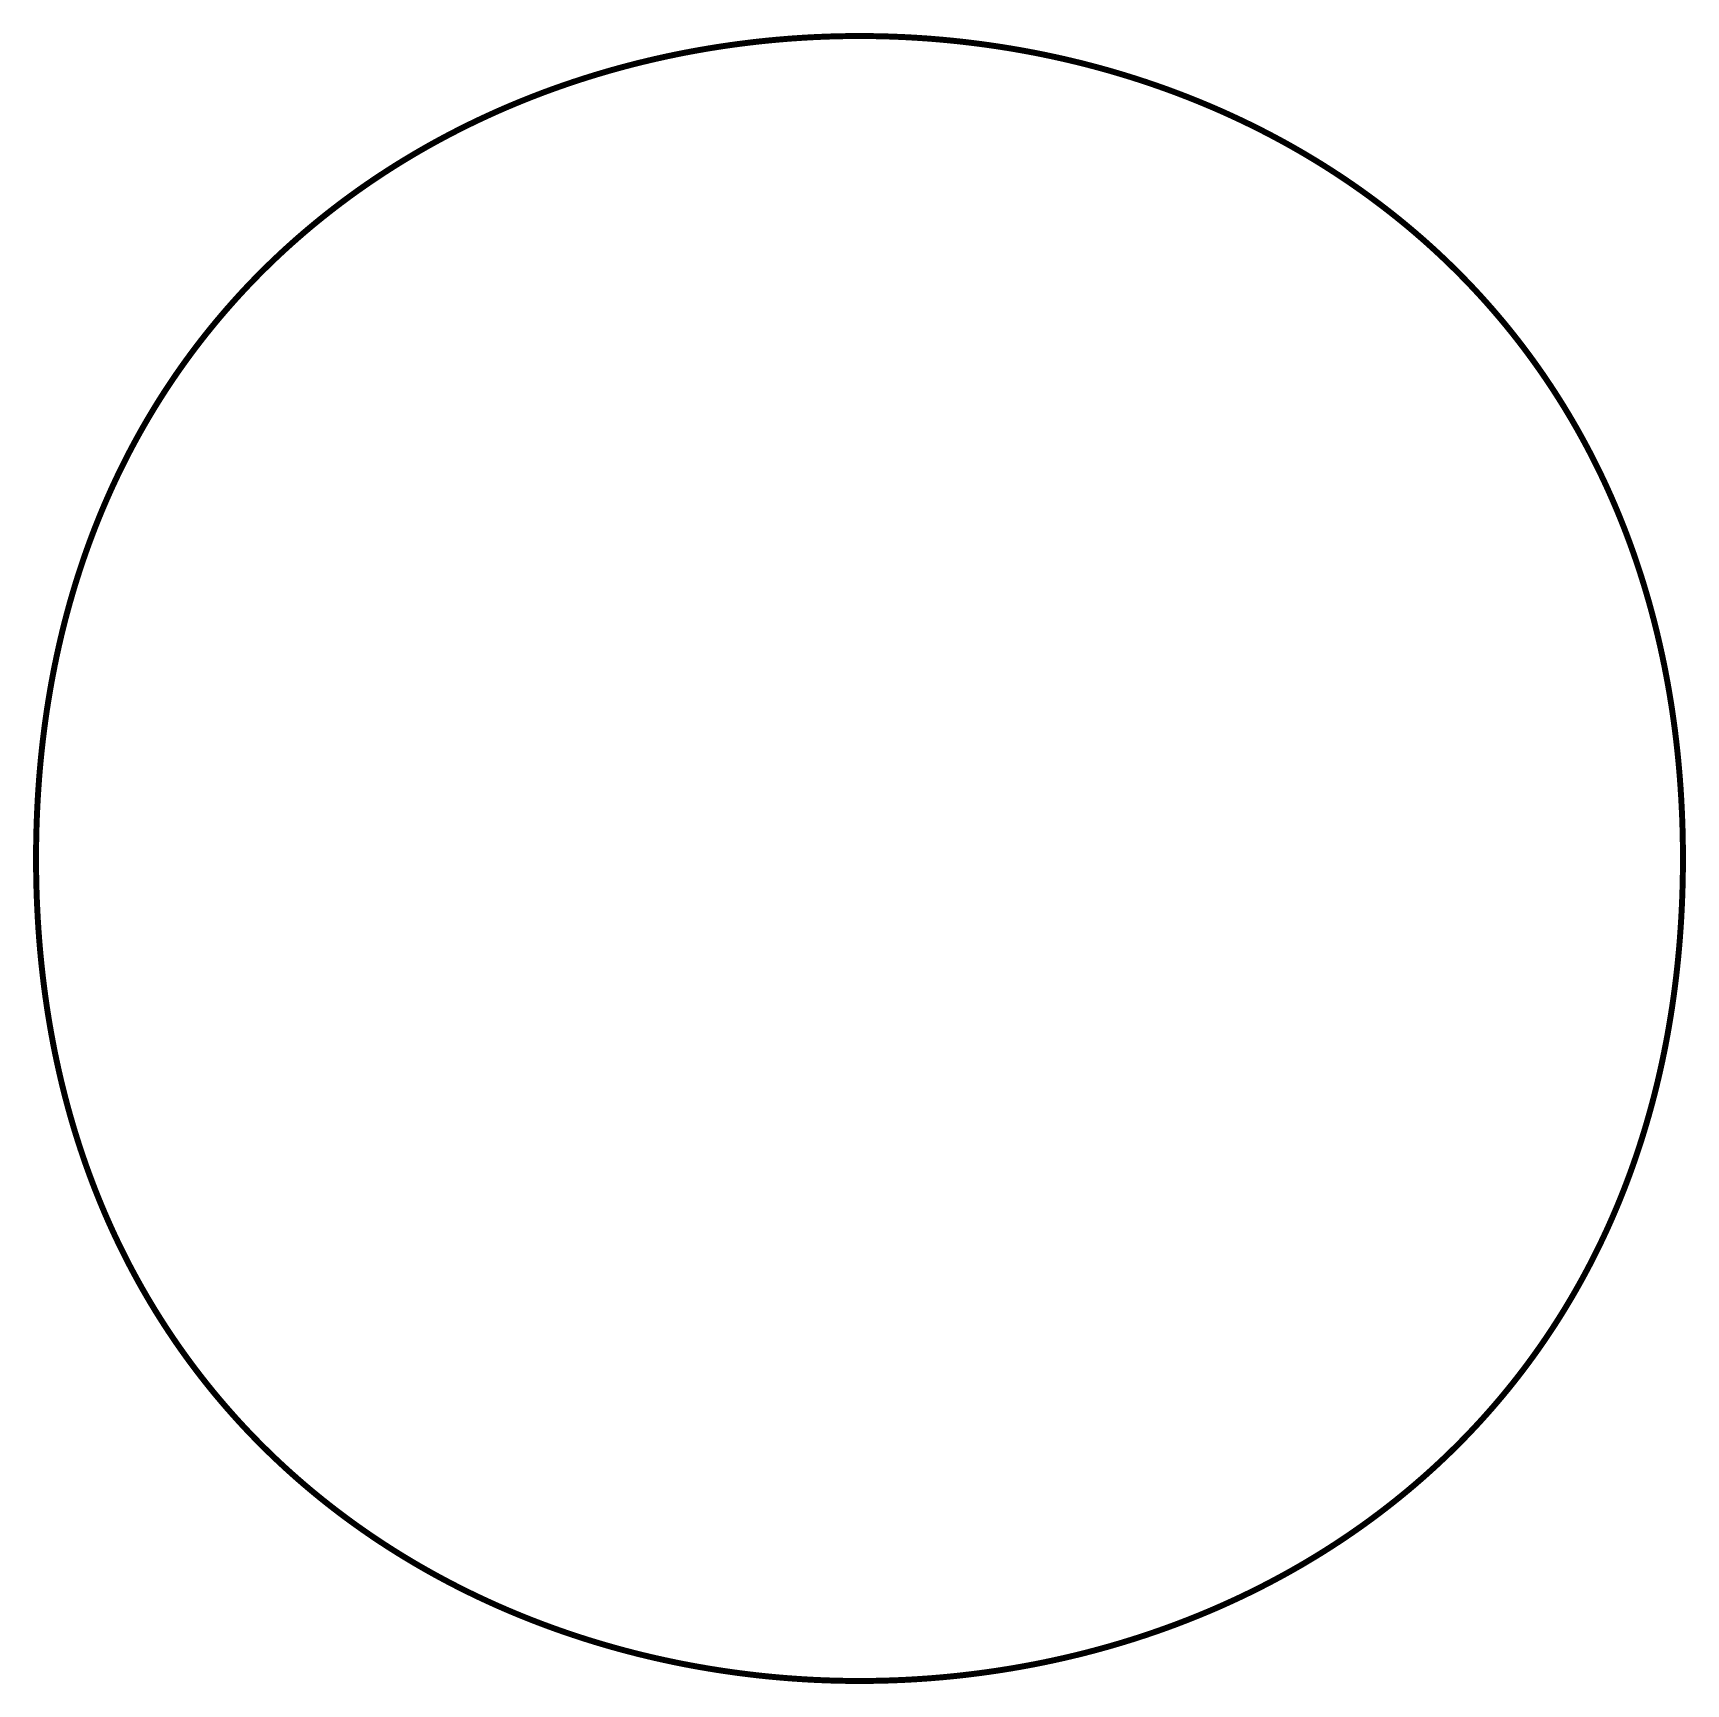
# Model space of a CAD drawing. Extents: x 0.05 to 2.82, y 0.05 to 2.81.
import ezdxf

# ---------------------------------------------------------------- set-up
doc = ezdxf.new("R2010")
doc.units = 0
doc.header["$LTSCALE"] = 0.166667
doc.layers.add('FOREGROUND', color=7, linetype='CONTINUOUS')

msp = doc.modelspace()

# ---------------------------------------------------------------- linework, layer by layer
at = {"layer": 'FOREGROUND', "linetype": 'CONTINUOUS', "const_width": 0.01}
msp.add_lwpolyline([(2.813333, 1.43), (2.813237, 1.447358), (2.812978, 1.464605), (2.812555, 1.481743), (2.811971, 1.498771), (2.811227, 1.515689), (2.810323, 1.532497), (2.80926, 1.549196), (2.80804, 1.565784), (2.806664, 1.582263), (2.805132, 1.598632), (2.803446, 1.614891), (2.801607, 1.63104), (2.799615, 1.647079), (2.797472, 1.663009), (2.795179, 1.678828), (2.792737, 1.694538), (2.790147, 1.710138), (2.78741, 1.725628), (2.784526, 1.741008), (2.781498, 1.756279), (2.778326, 1.771439), (2.775011, 1.78649), (2.771554, 1.801431), (2.767956, 1.816262), (2.764218, 1.830983), (2.760342, 1.845594), (2.756328, 1.860095), (2.752177, 1.874487), (2.747891, 1.888769), (2.74347, 1.90294), (2.738916, 1.917002), (2.734229, 1.930955), (2.729411, 1.944797), (2.724462, 1.958529), (2.719383, 1.972152), (2.714177, 1.985665), (2.708843, 1.999067), (2.703383, 2.01236), (2.697798, 2.025544), (2.692088, 2.038617), (2.686255, 2.05158), (2.680301, 2.064434), (2.674225, 2.077178), (2.668029, 2.089812), (2.661714, 2.102336), (2.655281, 2.11475), (2.648731, 2.127054), (2.642066, 2.139249), (2.635285, 2.151334), (2.628391, 2.163308), (2.621384, 2.175173), (2.614265, 2.186928), (2.607035, 2.198574), (2.599696, 2.210109), (2.592249, 2.221535), (2.584693, 2.23285), (2.577032, 2.244056), (2.569264, 2.255152), (2.561393, 2.266138), (2.553417, 2.277014), (2.54534, 2.287781), (2.537161, 2.298437), (2.528882, 2.308984), (2.520504, 2.319421), (2.512027, 2.329748), (2.503453, 2.339965), (2.494783, 2.350072), (2.486018, 2.36007), (2.477159, 2.369958), (2.468207, 2.379735), (2.459163, 2.389403), (2.450028, 2.398961), (2.440803, 2.408409), (2.43149, 2.417748), (2.422088, 2.426976), (2.4126, 2.436095), (2.403026, 2.445104), (2.393367, 2.454003), (2.383625, 2.462792), (2.3738, 2.471471), (2.363893, 2.48004), (2.353906, 2.4885), (2.343839, 2.496849), (2.333694, 2.505089), (2.323472, 2.513219), (2.313173, 2.521239), (2.302798, 2.529149), (2.29235, 2.53695), (2.281828, 2.54464), (2.271234, 2.552221), (2.260568, 2.559692), (2.249833, 2.567053), (2.239028, 2.574304), (2.228156, 2.581445), (2.217216, 2.588476), (2.20621, 2.595398), (2.19514, 2.60221), (2.184005, 2.608911), (2.172808, 2.615503), (2.161549, 2.621986), (2.150228, 2.628358), (2.138849, 2.63462), (2.12741, 2.640773), (2.115914, 2.646816), (2.104361, 2.652748), (2.092753, 2.658571), (2.08109, 2.664284), (2.069373, 2.669888), (2.057604, 2.675381), (2.045783, 2.680765), (2.033913, 2.686038), (2.021992, 2.691202), (2.010024, 2.696256), (1.998008, 2.701201), (1.985946, 2.706035), (1.973838, 2.710759), (1.961687, 2.715374), (1.949492, 2.719879), (1.937255, 2.724273), (1.924978, 2.728558), (1.91266, 2.732734), (1.900303, 2.736799), (1.887908, 2.740754), (1.875477, 2.7446), (1.863009, 2.748336), (1.850507, 2.751962), (1.837971, 2.755478), (1.825402, 2.758884), (1.812802, 2.76218), (1.80017, 2.765367), (1.78751, 2.768443), (1.77482, 2.77141), (1.762103, 2.774267), (1.74936, 2.777014), (1.736591, 2.779651), (1.723798, 2.782178), (1.710981, 2.784596), (1.698142, 2.786903), (1.685281, 2.789101), (1.672401, 2.791189), (1.659501, 2.793167), (1.646583, 2.795035), (1.633648, 2.796794), (1.620696, 2.798442), (1.60773, 2.799981), (1.594749, 2.801409), (1.581756, 2.802728), (1.568751, 2.803937), (1.555734, 2.805036), (1.542708, 2.806026), (1.529673, 2.806905), (1.51663, 2.807675), (1.503581, 2.808335), (1.490525, 2.808884), (1.477465, 2.809325), (1.464402, 2.809655), (1.451336, 2.809875), (1.438268, 2.809985), (1.425199, 2.809986), (1.412132, 2.809877), (1.399065, 2.809658), (1.386002, 2.809329), (1.372942, 2.80889), (1.359886, 2.808341), (1.346837, 2.807683), (1.333794, 2.806914), (1.320759, 2.806036), (1.307732, 2.805048), (1.294716, 2.80395), (1.281711, 2.802742), (1.268717, 2.801424), (1.255736, 2.799997), (1.24277, 2.798459), (1.229818, 2.796812), (1.216883, 2.795055), (1.203965, 2.793188), (1.191065, 2.791211), (1.178184, 2.789125), (1.165323, 2.786928), (1.152484, 2.784622), (1.139667, 2.782205), (1.126873, 2.779679), (1.114104, 2.777043), (1.101361, 2.774297), (1.088643, 2.771442), (1.075954, 2.768476), (1.063293, 2.765401), (1.050661, 2.762215), (1.03806, 2.75892), (1.025491, 2.755515), (1.012955, 2.752), (1.000452, 2.748376), (0.987984, 2.744641), (0.975552, 2.740797), (0.963157, 2.736842), (0.9508, 2.732778), (0.938482, 2.728604), (0.926204, 2.72432), (0.913966, 2.719926), (0.901771, 2.715423), (0.889619, 2.710809), (0.877511, 2.706086), (0.865449, 2.701253), (0.853433, 2.69631), (0.841463, 2.691257), (0.829543, 2.686094), (0.817671, 2.680822), (0.80585, 2.675439), (0.794081, 2.669947), (0.782364, 2.664345), (0.7707, 2.658633), (0.759091, 2.652811), (0.747538, 2.646879), (0.736041, 2.640837), (0.724602, 2.634686), (0.713221, 2.628424), (0.701901, 2.622053), (0.690641, 2.615572), (0.679443, 2.608981), (0.668307, 2.60228), (0.657236, 2.59547), (0.64623, 2.588549), (0.635289, 2.581519), (0.624416, 2.574378), (0.613611, 2.567128), (0.602875, 2.559768), (0.592209, 2.552299), (0.581614, 2.544719), (0.571091, 2.537029), (0.560642, 2.52923), (0.550267, 2.521321), (0.539967, 2.513302), (0.529744, 2.505173), (0.519598, 2.496934), (0.50953, 2.488585), (0.499542, 2.480126), (0.489635, 2.471558), (0.479809, 2.46288), (0.470066, 2.454092), (0.460406, 2.445193), (0.450831, 2.436186), (0.441342, 2.427068), (0.431939, 2.41784), (0.422625, 2.408503), (0.413399, 2.399055), (0.404263, 2.389498), (0.395218, 2.379831), (0.386265, 2.370054), (0.377405, 2.360168), (0.368639, 2.350171), (0.359968, 2.340064), (0.351394, 2.329848), (0.342916, 2.319522), (0.334537, 2.309086), (0.326257, 2.29854), (0.318077, 2.287884), (0.309998, 2.277118), (0.302022, 2.266243), (0.294149, 2.255257), (0.286381, 2.244162), (0.278718, 2.232957), (0.271162, 2.221642), (0.263713, 2.210217), (0.256373, 2.198682), (0.249142, 2.187038), (0.242022, 2.175283), (0.235014, 2.163419), (0.228118, 2.151445), (0.221337, 2.139361), (0.21467, 2.127167), (0.208119, 2.114863), (0.201685, 2.10245), (0.195369, 2.089926), (0.189171, 2.077293), (0.183094, 2.06455), (0.177138, 2.051697), (0.171304, 2.038734), (0.165594, 2.025661), (0.160007, 2.012478), (0.154545, 1.999186), (0.14921, 1.985783), (0.144002, 1.972271), (0.138923, 1.958649), (0.133973, 1.944917), (0.129153, 1.931075), (0.124465, 1.917123), (0.119909, 1.903062), (0.115487, 1.88889), (0.111199, 1.874609), (0.107047, 1.860218), (0.103032, 1.845717), (0.099154, 1.831106), (0.095415, 1.816385), (0.091816, 1.801555), (0.088357, 1.786614), (0.085041, 1.771564), (0.081867, 1.756404), (0.078837, 1.741134), (0.075953, 1.725754), (0.073214, 1.710264), (0.070622, 1.694664), (0.068178, 1.678955), (0.065884, 1.663135), (0.063739, 1.647206), (0.061746, 1.631167), (0.059905, 1.615018), (0.058218, 1.598759), (0.056684, 1.58239), (0.055306, 1.565912), (0.054085, 1.549323), (0.053021, 1.532625), (0.052115, 1.515817), (0.051369, 1.498899), (0.050783, 1.481871), (0.050359, 1.464733), (0.050098, 1.447485), (0.05, 1.430128), (0.05, 1.430128), (0.050094, 1.41277), (0.050353, 1.395523), (0.050773, 1.378385), (0.051356, 1.361357), (0.052099, 1.344439), (0.053001, 1.32763), (0.054062, 1.310932), (0.055281, 1.294343), (0.056655, 1.277864), (0.058186, 1.261495), (0.05987, 1.245236), (0.061708, 1.229087), (0.063698, 1.213047), (0.06584, 1.197118), (0.068131, 1.181298), (0.070572, 1.165588), (0.073161, 1.149988), (0.075896, 1.134497), (0.078778, 1.119117), (0.081805, 1.103846), (0.084976, 1.088685), (0.08829, 1.073634), (0.091745, 1.058693), (0.095342, 1.043862), (0.099078, 1.029141), (0.102953, 1.014529), (0.106965, 1.000027), (0.111115, 0.985635), (0.1154, 0.971353), (0.119819, 0.957181), (0.124372, 0.943119), (0.129058, 0.929166), (0.133875, 0.915323), (0.138823, 0.90159), (0.1439, 0.887967), (0.149105, 0.874454), (0.154437, 0.861051), (0.159896, 0.847757), (0.16548, 0.834574), (0.171189, 0.8215), (0.17702, 0.808536), (0.182974, 0.795682), (0.189049, 0.782937), (0.195243, 0.770303), (0.201557, 0.757778), (0.207989, 0.745363), (0.214537, 0.733058), (0.221202, 0.720863), (0.227981, 0.708778), (0.234875, 0.696802), (0.241881, 0.684937), (0.248998, 0.673181), (0.256227, 0.661535), (0.263565, 0.649999), (0.271011, 0.638573), (0.278566, 0.627256), (0.286226, 0.61605), (0.293993, 0.604953), (0.301863, 0.593966), (0.309837, 0.583089), (0.317914, 0.572322), (0.326092, 0.561665), (0.33437, 0.551117), (0.342747, 0.54068), (0.351223, 0.530352), (0.359796, 0.520134), (0.368465, 0.510026), (0.377229, 0.500028), (0.386087, 0.490139), (0.395038, 0.480361), (0.404081, 0.470692), (0.413215, 0.461133), (0.422439, 0.451684), (0.431752, 0.442345), (0.441153, 0.433115), (0.45064, 0.423996), (0.460213, 0.414986), (0.469871, 0.406086), (0.479613, 0.397297), (0.489437, 0.388616), (0.499343, 0.380046), (0.509329, 0.371586), (0.519395, 0.363235), (0.52954, 0.354994), (0.539761, 0.346864), (0.55006, 0.338842), (0.560433, 0.330931), (0.570881, 0.32313), (0.581402, 0.315438), (0.591996, 0.307857), (0.60266, 0.300385), (0.613395, 0.293023), (0.624199, 0.285771), (0.635071, 0.278629), (0.64601, 0.271596), (0.657015, 0.264674), (0.668085, 0.257861), (0.679219, 0.251158), (0.690416, 0.244565), (0.701674, 0.238082), (0.712994, 0.231709), (0.724373, 0.225445), (0.735811, 0.219292), (0.747307, 0.213248), (0.758859, 0.207314), (0.770467, 0.20149), (0.782129, 0.195776), (0.793845, 0.190171), (0.805614, 0.184677), (0.817434, 0.179292), (0.829304, 0.174017), (0.841224, 0.168852), (0.853192, 0.163797), (0.865208, 0.158852), (0.877269, 0.154016), (0.889376, 0.149291), (0.901527, 0.144675), (0.913721, 0.140169), (0.925958, 0.135773), (0.938235, 0.131487), (0.950553, 0.127311), (0.962909, 0.123244), (0.975303, 0.119288), (0.987735, 0.115441), (1.000202, 0.111704), (1.012704, 0.108077), (1.025239, 0.10456), (1.037808, 0.101153), (1.050408, 0.097855), (1.063039, 0.094668), (1.0757, 0.09159), (1.088389, 0.088622), (1.101105, 0.085764), (1.113849, 0.083016), (1.126617, 0.080377), (1.13941, 0.077849), (1.152227, 0.07543), (1.165066, 0.073121), (1.177926, 0.070922), (1.190806, 0.068833), (1.203706, 0.066854), (1.216624, 0.064985), (1.229559, 0.063225), (1.24251, 0.061576), (1.255476, 0.060036), (1.268457, 0.058606), (1.28145, 0.057286), (1.294455, 0.056075), (1.307471, 0.054975), (1.320498, 0.053985), (1.333532, 0.053104), (1.346575, 0.052333), (1.359625, 0.051672), (1.37268, 0.051121), (1.38574, 0.05068), (1.398804, 0.050348), (1.41187, 0.050127), (1.424938, 0.050015), (1.438006, 0.050013), (1.451074, 0.050121), (1.46414, 0.050339), (1.477204, 0.050667), (1.490264, 0.051105), (1.503319, 0.051652), (1.516369, 0.052309), (1.529412, 0.053077), (1.542447, 0.053954), (1.555473, 0.054941), (1.56849, 0.056037), (1.581495, 0.057244), (1.594489, 0.05856), (1.60747, 0.059987), (1.620437, 0.061523), (1.633388, 0.063169), (1.646324, 0.064925), (1.659242, 0.066791), (1.672142, 0.068766), (1.685023, 0.070852), (1.697884, 0.073047), (1.710724, 0.075353), (1.723541, 0.077768), (1.736335, 0.080293), (1.749104, 0.082927), (1.761848, 0.085672), (1.774566, 0.088527), (1.787256, 0.091491), (1.799917, 0.094565), (1.812549, 0.097749), (1.82515, 0.101043), (1.837719, 0.104447), (1.850256, 0.107961), (1.862759, 0.111585), (1.875227, 0.115318), (1.88766, 0.119161), (1.900055, 0.123114), (1.912413, 0.127177), (1.924731, 0.13135), (1.93701, 0.135633), (1.949247, 0.140026), (1.961443, 0.144528), (1.973595, 0.14914), (1.985703, 0.153863), (1.997767, 0.158695), (2.009783, 0.163637), (2.021753, 0.168688), (2.033674, 0.17385), (2.045546, 0.179122), (2.057368, 0.184503), (2.069138, 0.189994), (2.080855, 0.195595), (2.092519, 0.201306), (2.104129, 0.207127), (2.115683, 0.213058), (2.12718, 0.219098), (2.13862, 0.225249), (2.150001, 0.231509), (2.161322, 0.237879), (2.172583, 0.244359), (2.183781, 0.250949), (2.194917, 0.257649), (2.205989, 0.264459), (2.216996, 0.271378), (2.227937, 0.278408), (2.238811, 0.285547), (2.249617, 0.292796), (2.260354, 0.300155), (2.271021, 0.307624), (2.281616, 0.315202), (2.292139, 0.322891), (2.30259, 0.330689), (2.312965, 0.338598), (2.323266, 0.346616), (2.33349, 0.354744), (2.343637, 0.362982), (2.353705, 0.37133), (2.363694, 0.379787), (2.373602, 0.388355), (2.383429, 0.397032), (2.393173, 0.40582), (2.402833, 0.414717), (2.412409, 0.423724), (2.421899, 0.43284), (2.431302, 0.442067), (2.440618, 0.451404), (2.449844, 0.46085), (2.458981, 0.470407), (2.468027, 0.480073), (2.476981, 0.489849), (2.485842, 0.499735), (2.494609, 0.509731), (2.503281, 0.519836), (2.511856, 0.530052), (2.520335, 0.540377), (2.528715, 0.550813), (2.536996, 0.561358), (2.545177, 0.572013), (2.553257, 0.582778), (2.561234, 0.593653), (2.569108, 0.604637), (2.576877, 0.615732), (2.584541, 0.626936), (2.592098, 0.638251), (2.599548, 0.649675), (2.60689, 0.661209), (2.614121, 0.672853), (2.621242, 0.684607), (2.628252, 0.69647), (2.635148, 0.708444), (2.641931, 0.720527), (2.648599, 0.73272), (2.655151, 0.745024), (2.661586, 0.757437), (2.667903, 0.769959), (2.674102, 0.782592), (2.68018, 0.795335), (2.686137, 0.808187), (2.691973, 0.82115), (2.697685, 0.834222), (2.703272, 0.847404), (2.708735, 0.860696), (2.714071, 0.874098), (2.719281, 0.88761), (2.724361, 0.901232), (2.729313, 0.914963), (2.734134, 0.928804), (2.738823, 0.942756), (2.74338, 0.956817), (2.747804, 0.970988), (2.752093, 0.985269), (2.756246, 0.99966), (2.760263, 1.01416), (2.764142, 1.028771), (2.767883, 1.043491), (2.771483, 1.058321), (2.774943, 1.073262), (2.778261, 1.088312), (2.781436, 1.103472), (2.784467, 1.118741), (2.787353, 1.134121), (2.790094, 1.149611), (2.792687, 1.16521), (2.795132, 1.180919), (2.797428, 1.196738), (2.799574, 1.212667), (2.801568, 1.228706), (2.803411, 1.244855), (2.8051, 1.261114), (2.806635, 1.277483), (2.808014, 1.293961), (2.809238, 1.310549), (2.810303, 1.327248), (2.81121, 1.344056), (2.811958, 1.360974), (2.812545, 1.378001), (2.812971, 1.395139), (2.813234, 1.412387), (2.813333, 1.429744)], close=True, dxfattribs=at)

doc.saveas('drawing.dxf')
